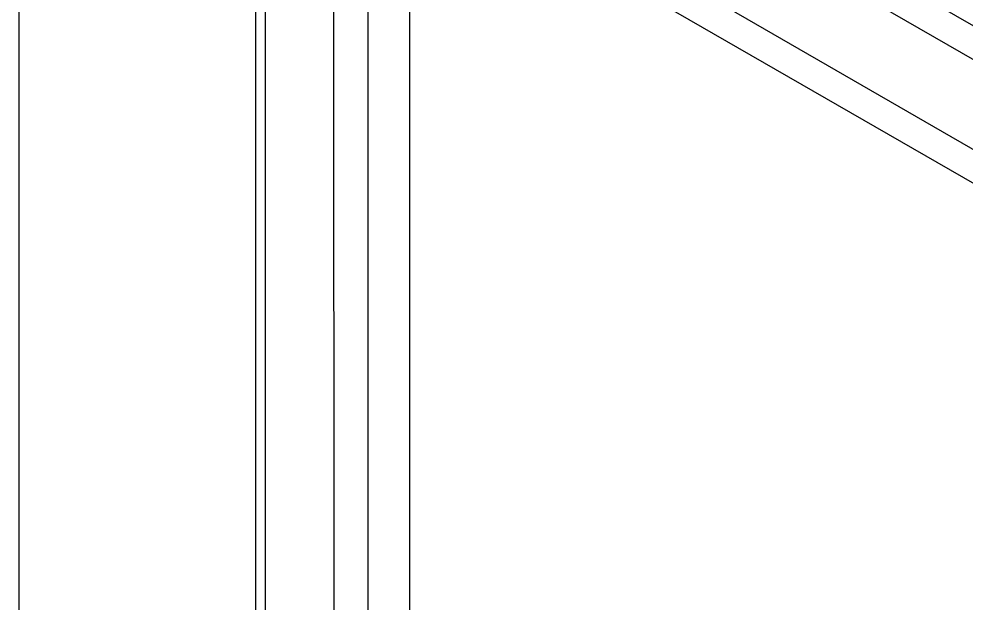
# Model space of a CAD drawing. Header units: millimetres. Extents: x 12 to 3612, y 18 to 315.
# Drawn here: x 291.4 to 368.4, y 166.4 to 213.9 of the extents above; entities that cross this region are included whole.
import ezdxf

# ---------------------------------------------------------------- set-up
doc = ezdxf.new("R2010")
doc.units = ezdxf.units.MM
doc.layers.add('Aksesuar', color=7, linetype='Continuous')

# ---------------------------------------------------------------- blocks, each defined once
blk = doc.blocks.new('MN50ICV_F.G.')
for p, q in [((-171.119, 538.465), (-171.119, 392.73)), ((-145.543, 530.43), (-145.469, 442.563)), ((-151.869, 527.214), (-151.869, 381.479)), ((-151.073, 527.214), (-151.073, 381.479))]:
    blk.add_line(p, q)
at = {"color": 35}
for p, q in [((-142.724, 530.045), (-142.724, 444.148)), ((-139.345, 528.039), (-139.345, 446.1))]:
    blk.add_line(p, q, dxfattribs=at)
at = {"layer": 'Aksesuar', "color": 143}
for p, q in [((-57.918, 494.038), (-128.627, 534.857)), ((-131.003, 533.485), (-60.294, 492.666)), ((-137.34, 529.827), (-66.631, 489.008)), ((-139.358, 528.249), (-69.007, 487.636))]:
    blk.add_line(p, q, dxfattribs=at)

msp = doc.modelspace()

# ---------------------------------------------------------------- block references
msp.add_blockref('MN50ICV_F.G.', (462.471, -301.211))
msp.add_blockref('MN50ICV_F.G.', (462.471, -301.211))

doc.saveas('drawing.dxf')
